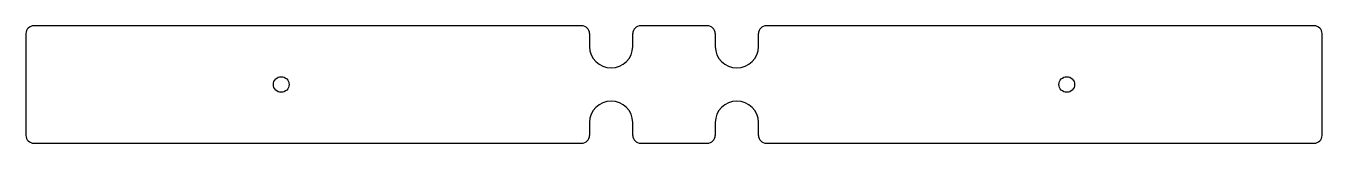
# Model space of a CAD drawing. Header units: millimetres. Extents: x 0 to 330, y 0 to 30.
import ezdxf

# ---------------------------------------------------------------- set-up
doc = ezdxf.new("R2010")
doc.units = ezdxf.units.MM

msp = doc.modelspace()

# ---------------------------------------------------------------- linework, layer by layer
at = {"color": 7, "linetype": 'Continuous', "lineweight": 25}
for p, q in [((141.5, 30), (2, 30)), ((173.5, 30), (156.5, 30)), ((328, 30), (188.5, 30)), ((0, 28), (0, 2)), ((143.5, 28), (143.5, 24.75)), ((154.5, 24.75), (154.5, 28)), ((175.5, 28), (175.5, 24.75)), ((186.5, 24.75), (186.5, 28)), ((330, 2), (330, 28)), ((143.5, 5.25), (143.5, 2)), ((154.5, 2), (154.5, 5.25)), ((175.5, 5.25), (175.5, 2)), ((186.5, 2), (186.5, 5.25)), ((2, 0), (141.5, 0)), ((156.5, 0), (173.5, 0)), ((188.5, 0), (328, 0))]:
    msp.add_line(p, q, dxfattribs=at)
for centre in [(65, 15), (265, 15)]:
    msp.add_circle(centre, 2, dxfattribs=at)
for centre, radius, start, end in [((2, 28), 2, 90, 180), ((141.5, 28), 2, 0, 90), ((156.5, 28), 2, 90, 180), ((173.5, 28), 2, 0, 90), ((188.5, 28), 2, 90, 180), ((328, 28), 2, 0, 90), ((149, 24.75), 5.5, 180, 0), ((181, 24.75), 5.5, 180, 0), ((149, 5.25), 5.5, 0, 180), ((181, 5.25), 5.5, 0, 180), ((2, 2), 2, 180, 270), ((141.5, 2), 2, 270, 0), ((156.5, 2), 2, 180, 270), ((173.5, 2), 2, 270, 0), ((188.5, 2), 2, 180, 270), ((328, 2), 2, 270, 0)]:
    msp.add_arc(centre, radius, start, end, dxfattribs=at)

doc.saveas('drawing.dxf')
